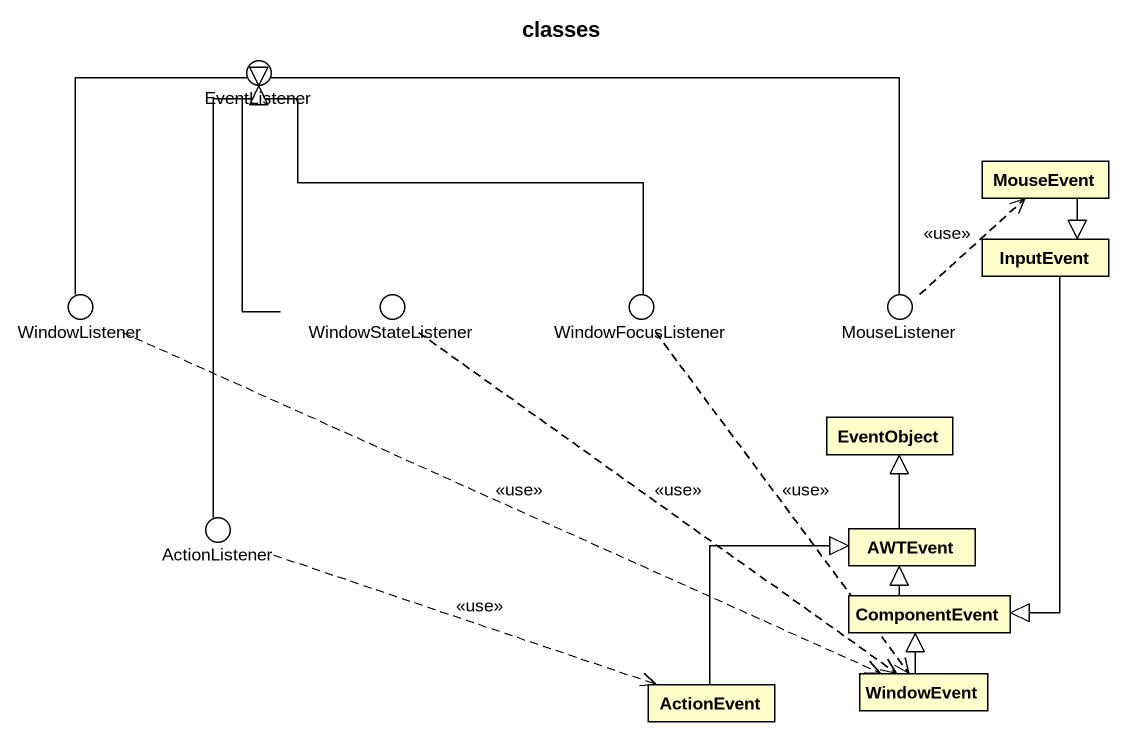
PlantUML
@startuml
title classes
allowmixing
hide circle
hide empty members
() EventListener
class MouseEvent
class InputEvent
() WindowListener
() WindowStateListener
() WindowFocusListener
() MouseListener
class EventObject
() ActionListener
class AWTEvent
class ComponentEvent
class ActionEvent
class WindowEvent
MouseEvent --|> InputEvent
InputEvent --|> ComponentEvent
WindowListener -up-|> EventListener
WindowListener .right.> WindowEvent : <<use>>
WindowStateListener -up-|> EventListener
WindowStateListener ..> WindowEvent : <<use>>
WindowFocusListener -up-|> EventListener
WindowFocusListener ..> WindowEvent : <<use>>
MouseListener -left-|> EventListener
MouseListener .up.> MouseEvent : <<use>>
ActionListener -up-|> EventListener
ActionListener .right.> ActionEvent : <<use>>
AWTEvent -up-|> EventObject
ComponentEvent -up-|> AWTEvent
ActionEvent -up-|> AWTEvent
WindowEvent -up-|> ComponentEvent
@enduml
